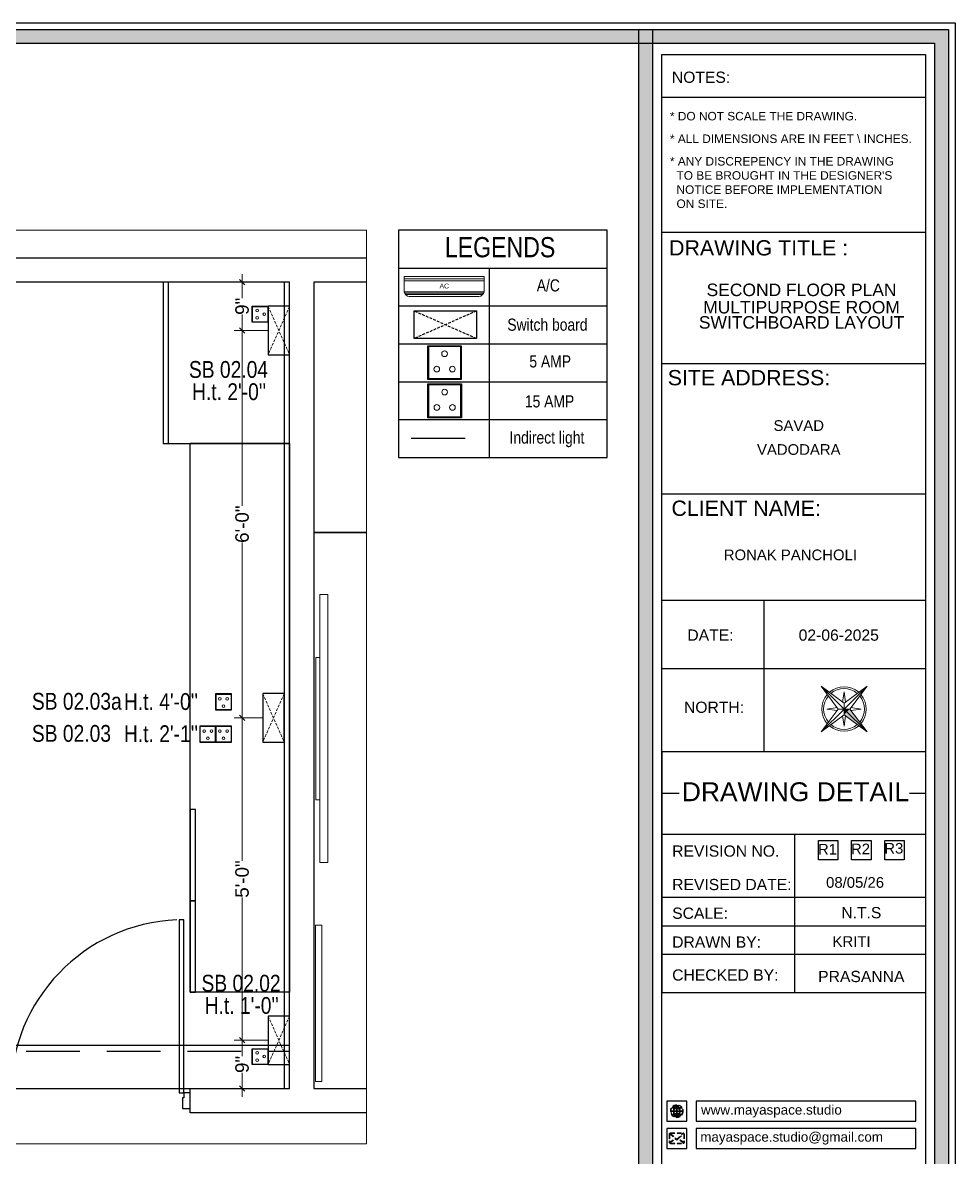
# Model space of a CAD drawing. Header units: millimetres. Extents: x 143362 to 145167, y -178521 to -176194.
# Drawn here: x 143616.3 to 143789.7, y -176718 to -176506.9 of the extents above; entities that cross this region are included whole.
import ezdxf
from ezdxf.enums import TextEntityAlignment as Align

# ---------------------------------------------------------------- set-up
doc = ezdxf.new("R2010")
doc.units = ezdxf.units.MM
doc.header["$MEASUREMENT"] = 0
doc.header["$PDMODE"] = 2
for name, pattern in [('DASHED', [0.75, 0.5, -0.25]), ('DASHED2', [0.375, 0.25, -0.125]), ('DASHEDX2', [1.5, 1, -0.5])]:
    doc.linetypes.add(name, pattern=pattern)
doc.layers.get('Defpoints').update_dxf_attribs({"color": 220})
doc.layers.add('AR ELE-5', color=134, linetype='Continuous')
for name, color, linetype, lineweight in [('Dimension', 10, 'DASHEDX2', 20), ('el', 7, 'Continuous', 20), ('ELEC-wires', 1, 'DASHED2', 13), ('Electrical', 84, 'Continuous', 30), ('ELEVATION ( SPIRAL STAIR )', 250, 'Continuous', 9), ('FUR1', 22, 'Continuous', 0), ('FURNITURE', 32, 'Continuous', 9), ('FURNITURE-1', 252, 'Continuous', 13), ('hatch-rcc', 251, 'Continuous', 9), ('Labelling', 1, 'Continuous', 25), ('NAME PLATE', 7, 'Continuous', 25), ('SECOND FLOOR', 7, 'Continuous', 9), ('SECOND FLOOR  ( PLINE )', 251, 'Continuous', 30), ('title block', 7, 'Continuous', 9), ('wall', 7, 'Continuous', 30)]:
    doc.layers.add(name, color=color, linetype=linetype, lineweight=lineweight)
doc.layers.add('XX~SLAB ( PLINE )', color=251, linetype='Continuous', plot=False)
doc.styles.add('Aerial', font='arial.ttf')
doc.styles.add('Arial', font='arial.ttf')
doc.styles.get("Standard").update_dxf_attribs({"font": 'arial.ttf', "height": 6})
doc.styles.add('style4', font='ARIALN.TTF')
doc.dimstyles.new('Cn_BT_9 ( BOLD )', dxfattribs={"dimtxt": 2.5, "dimasz": 1, "dimexe": 1.5, "dimexo": 0, "dimgap": 0.09, "dimtad": 0, "dimdec": 0, "dimzin": 3, "dimdsep": 46, "dimlunit": 4, "dimtxsty": 'Aerial', "dimblk": 'OBLIQUE', "dimcen": 0.09, "dimdle": 1.5, "dimclrd": 1, "dimclre": 1, "dimclrt": 5, "dimadec": 0, "dimazin": 0, "dimtfac": 0.75, "dimtdec": 0, "dimtofl": 0, "dimtmove": 0, "dimatfit": 3, "dimldrblk": 'OBLIQUE', "dimfxl": 0, "dimtolj": 1, "dimtzin": 0, "dimlwd": 15, "dimlwe": 15, "dimarcsym": 0})

# ---------------------------------------------------------------- blocks, each defined once
blk = doc.blocks.new('ceiling')
at = {"layer": 'FURNITURE', "color": 9, "lineweight": 30, "true_color": 0xc7c8ca}
for p, q in [((142904.89, -176849.37, -0.13), (143012.89, -176849.37, -0.13)), ((142902.89, -176935.37, -0.13), (142902.89, -176851.37, -0.13)), ((143014.89, -176851.37, -0.13), (143014.89, -176880.36, -0.13)), ((142907.89, -176852.37, -0.13), (143014.89, -176852.37, -0.13)), ((142905.89, -176932.37, -0.13), (142905.89, -176854.37, -0.13)), ((143113.89, -176876.42), (143095.39, -176876.42)), ((143011.89, -176883.36, -0.13), (142939.89, -176883.36, -0.13)), ((142936.89, -176886.36, -0.13), (142936.89, -176934.37, -0.13)), ((142926.89, -176934.37, -0.13), (142907.89, -176934.37, -0.13)), ((142927.89, -176935.37, -0.13), (142927.89, -176936.37, -0.13)), ((142933.89, -176937.37, -0.13), (142904.89, -176937.37, -0.13)), ((142969.89, -176977.47, -0.13), (142969.89, -176955.47, -0.13)), ((142969.89, -176955.47, -0.13), (143023.89, -176955.47, -0.13)), ((142996.89, -176955.47, -0.13), (142996.89, -176981.47, -0.13)), ((143023.89, -176955.47, -0.13), (143023.89, -176977.47, -0.13)), ((143023.89, -176955.47, -0.13), (143023.89, -176957.47, -0.13)), ((142965.89, -176981.47, -0.13), (142965.89, -176959.47, -0.13)), ((142967.89, -176957.47, -0.13), (142969.89, -176957.47, -0.13)), ((143023.89, -176957.47, -0.13), (143025.89, -176957.47, -0.13)), ((143027.89, -176959.47, -0.13), (143027.89, -176981.47, -0.13)), ((143019.89, -176981.47, -0.13), (142973.89, -176981.47, -0.13)), ((143021.89, -176987.47, -0.13), (142971.89, -176987.47, -0.13))]:
    blk.add_line(p, q, dxfattribs=at)
at = {"layer": 'FURNITURE', "color": 3, "linetype": 'DASHEDX2', "lineweight": 30, "ltscale": 10}
blk.add_line((142899.89, -176989.42, -0.13), (143113.89, -176989.42, -0.13), dxfattribs=at)
at = {"layer": 'FURNITURE', "color": 9, "lineweight": 30, "ltscale": 10, "true_color": 0xc7c8ca}
for points in [[(143090.39, -176876.42), (143113.89, -176876.42), (143113.89, -176846.42), (143090.39, -176846.42)], [(143090.39, -176876.42), (143091.39, -176876.42), (143091.39, -176846.42), (143090.39, -176846.42)], [(143112.89, -176996.42), (143113.89, -176996.42), (143113.89, -176846.42), (143112.89, -176846.42)], [(143113.89, -176876.42), (143113.89, -176978.5), (143095.39, -176978.5), (143095.39, -176876.42)], [(143096.39, -176961.5), (143096.39, -176944.5), (143095.39, -176944.5), (143095.39, -176961.5)], [(143096.39, -176978.5), (143096.39, -176961.5), (143095.39, -176961.5), (143095.39, -176978.5)], [(143113.89, -176996.42), (143113.89, -176988.42), (142899.89, -176988.42), (142899.89, -176996.42)]]:
    blk.add_lwpolyline(points, close=True, dxfattribs=at)
at = {"layer": 'FURNITURE', "color": 9, "lineweight": 25, "true_color": 0xc7c8ca, "elevation": -0.13}
blk.add_lwpolyline([(142927.89, -176992.42, 1), (142931.89, -176992.42, -1), (142935.89, -176992.42, 1), (142939.89, -176992.42, -1), (142943.89, -176992.42, 1), (142947.89, -176992.42, -1), (142951.89, -176992.42, 1), (142955.89, -176992.42, -1), (142959.89, -176992.42, 1), (142963.89, -176992.42, -1), (142967.89, -176992.42, 1), (142971.89, -176992.42, -1), (142975.89, -176992.42, 1), (142979.89, -176992.42, -1), (142983.89, -176992.42, 1), (142987.89, -176992.42, -1), (142991.89, -176992.42, 1), (142995.89, -176992.42, -1), (142999.89, -176992.42, 1), (143003.89, -176992.42, -1), (143007.89, -176992.42, 1), (143011.89, -176992.42, -1), (143015.89, -176992.42, 1), (143019.89, -176992.42, -0.414214), (143021.89, -176990.42, -0.414214)], format="xyb", dxfattribs=at)
at = {"layer": 'FURNITURE', "color": 9, "lineweight": 30, "true_color": 0xc7c8ca}
for centre, radius, start, end in [((142904.89, -176851.37, -0.13), 2, 90, 180), ((143012.89, -176851.37, -0.13), 2, 0, 90), ((142907.89, -176854.37, -0.13), 2, 90, 180), ((143011.89, -176880.36, -0.13), 3, 270, 0), ((142939.89, -176886.36, -0.13), 3, 90, 180), ((142907.89, -176932.37, -0.13), 2, 180, 270), ((142904.89, -176935.37, -0.13), 2, 180, 270), ((142926.89, -176935.37, -0.13), 1, 0, 90), ((142933.89, -176934.37, -0.13), 3, 270, 0), ((142926.89, -176936.37, -0.13), 1, 270, 0), ((142967.89, -176959.47, -0.13), 2, 90, 180), ((143025.89, -176959.47, -0.13), 2, 0, 90), ((142973.89, -176977.47, -0.13), 4, 180, 270), ((143019.89, -176977.47, -0.13), 4, 270, 0), ((142971.89, -176981.47, -0.13), 6, 180, 270), ((143021.89, -176981.47, -0.13), 6, 270, 0)]:
    blk.add_arc(centre, radius, start, end, dxfattribs=at)
blk = doc.blocks.new('ETYETE')
at = {"layer": 'Dimension', "true_color": 0x000000}
h = blk.add_hatch(color=18, dxfattribs=at)
h.dxf.hatch_style = 1
h.paths.add_polyline_path([(3.76, 1.14, 0.414214), (4.12, 1.5), (4.12, 3.29, 0.414214), (3.76, 3.65), (0.92, 3.65, 0.414214), (0.56, 3.29), (0.56, 1.5, 0.414214), (0.92, 1.14)])
h.paths.add_polyline_path([(2.61, 2.22), (3.92, 1.34, -0.198912), (3.76, 1.28), (0.92, 1.28, -0.198912), (0.76, 1.34), (2.08, 2.22), (2.34, 1.98)], flags=16)
h.paths.add_polyline_path([(2.34, 2.16), (0.89, 3.51, -0.028783), (0.92, 3.52), (3.79, 3.52)], flags=16)
h.paths.add_polyline_path([(2.71, 2.32), (3.92, 3.45, -0.202482), (3.99, 3.29), (3.99, 1.5, -0.043076), (3.98, 1.46)], flags=16)
h.paths.add_polyline_path([(1.98, 2.32), (0.7, 1.46, -0.043076), (0.7, 1.5), (0.7, 3.29, -0.202482), (0.76, 3.45)], flags=16)
blk.add_lwpolyline([(0, 0), (4.68, 0), (4.68, 4.68), (0, 4.68)], close=True)
at = {"layer": 'Dimension', "color": 18, "true_color": 0x000000}
for p, q in [((0.56, 3.29), (0.56, 1.5)), ((0.7, 3.29), (0.7, 1.5)), ((0.76, 3.45), (1.98, 2.32)), ((0.89, 3.51), (2.34, 2.16)), ((0.92, 3.65), (3.76, 3.65)), ((0.92, 3.52), (3.76, 3.52)), ((2.34, 2.16), (3.79, 3.51)), ((2.71, 2.32), (3.92, 3.45)), ((3.99, 3.29), (3.99, 1.5)), ((4.12, 3.29), (4.12, 1.5)), ((0.7, 1.46), (1.98, 2.32)), ((0.76, 1.34), (2.08, 2.22)), ((0.92, 1.28), (3.76, 1.28)), ((0.92, 1.14), (3.76, 1.14)), ((2.08, 2.22), (2.34, 1.98)), ((2.34, 1.98), (2.61, 2.22)), ((3.92, 1.34), (2.61, 2.22)), ((3.98, 1.46), (2.71, 2.32))]:
    blk.add_line(p, q, dxfattribs=at)
for centre, radius, start, end in [((0.92, 3.29), 0.358, 90, 180), ((0.92, 3.29), 0.224, 134.2136, 180), ((0.92, 3.29), 0.224, 90, 96.5948), ((3.76, 3.29), 0.358, 0, 90), ((3.76, 3.29), 0.224, 83.4052, 90), ((3.76, 3.29), 0.224, 0, 45.7864), ((0.92, 1.5), 0.358, 180, 270), ((0.92, 1.5), 0.224, 180, 189.8662), ((0.92, 1.5), 0.224, 225, 270), ((3.76, 1.5), 0.358, 270, 0), ((3.76, 1.5), 0.224, 270, 315), ((3.76, 1.5), 0.224, 350.1338, 0)]:
    blk.add_arc(centre, radius, start, end, dxfattribs=at)
blk = doc.blocks.new('DTGWEGEARG')
at = {"layer": 'Dimension', "true_color": 0x000000}
h = blk.add_hatch(color=18, dxfattribs=at)
h.dxf.hatch_style = 1
h.paths.add_polyline_path([(3.83, 2.34, 1), (0.85, 2.34, 1)])
h.paths.add_polyline_path([(2.51, 1.01, 0.105795), (2.96, 1.58, -0.055205), (3.3, 1.41, -0.169822)], flags=16)
h.paths.add_polyline_path([(2.41, 1.12), (2.41, 1.69, -0.058279), (2.81, 1.63, -0.103353)], flags=16)
h.paths.add_polyline_path([(2.26, 1.13, -0.101741), (1.87, 1.63, -0.057171), (2.26, 1.69)], flags=16)
h.paths.add_polyline_path([(2.17, 1.01, -0.169822), (1.38, 1.41, -0.055205), (1.72, 1.58, 0.105795)], flags=16)
h.paths.add_polyline_path([(3.02, 1.72, 0.081336), (3.13, 2.27), (3.68, 2.27, -0.152069), (3.4, 1.52, 0.05687)], flags=16)
h.paths.add_polyline_path([(2.87, 1.77, 0.061945), (2.41, 1.84), (2.41, 2.27), (2.98, 2.27, -0.081344)], flags=16)
h.paths.add_polyline_path([(2.26, 1.84, 0.060923), (1.8, 1.77, -0.081344), (1.7, 2.27), (2.26, 2.27)], flags=16)
h.paths.add_polyline_path([(1.66, 1.72, 0.05687), (1.28, 1.52, -0.152069), (1, 2.27), (1.55, 2.27, 0.081336)], flags=16)
h.paths.add_polyline_path([(2.41, 2.42), (2.41, 2.83, 0.061945), (2.87, 2.91, -0.080009), (2.98, 2.42)], flags=16)
h.paths.add_polyline_path([(3.13, 2.42, 0.080116), (3.02, 2.96, 0.05687), (3.4, 3.16, 0.028258), (3.3, 3.27, -0.055205), (2.96, 3.1, 0.105795), (2.51, 3.67, -0.36029), (3.68, 2.42)], flags=16)
h.paths.add_polyline_path([(2.26, 2.42), (1.7, 2.42, -0.080009), (1.8, 2.91, 0.060923), (2.26, 2.84)], flags=16)
h.paths.add_polyline_path([(1.55, 2.42), (1, 2.42, -0.150466), (1.28, 3.16, 0.05687), (1.66, 2.96, 0.080116)], flags=16)
h.paths.add_polyline_path([(2.41, 2.98), (2.41, 3.56, -0.103353), (2.81, 3.05, -0.058279)], flags=16)
h.paths.add_polyline_path([(2.26, 2.99, -0.057171), (1.87, 3.05, -0.101741), (2.26, 3.55)], flags=16)
h.paths.add_polyline_path([(1.72, 3.1, -0.055205), (1.38, 3.27, -0.169822), (2.17, 3.67, 0.105795)], flags=16)
blk.add_lwpolyline([(0, 0), (4.68, 0), (4.68, 4.68), (0, 4.68)], close=True)
at = {"layer": 'Dimension', "color": 18, "true_color": 0x000000}
for p, q in [((2.26, 3.55), (2.26, 2.99)), ((2.26, 2.84), (2.26, 2.42)), ((2.41, 3.56), (2.41, 2.98)), ((2.41, 2.83), (2.41, 2.42)), ((1, 2.42), (1.55, 2.42)), ((1, 2.27), (1.55, 2.27)), ((1.7, 2.42), (2.26, 2.42)), ((1.7, 2.27), (2.26, 2.27)), ((2.26, 2.27), (2.26, 1.84)), ((2.26, 1.69), (2.26, 1.13)), ((2.41, 2.42), (2.98, 2.42)), ((2.41, 2.27), (2.98, 2.27)), ((2.41, 2.27), (2.41, 1.84)), ((2.41, 1.69), (2.41, 1.12)), ((3.13, 2.42), (3.68, 2.42)), ((3.13, 2.27), (3.68, 2.27))]:
    blk.add_line(p, q, dxfattribs=at)
blk.add_circle((2.34, 2.34), 1.49, dxfattribs=at)
for centre, radius, start, end in [((2.34, 2.34), 1.34, 142.3819, 176.6093), ((2.34, 4.74), 1.9, 236.1399, 249.1595), ((2.34, 2.34), 1.34, 97.3549, 135.9073), ((2.34, 4.74), 1.75, 236.7417, 249.3811), ((3.28, 2.34), 1.73, 159.0567, 177.3789), ((3.28, 2.34), 1.58, 158.8325, 177.1302), ((3.28, 2.34), 1.73, 129.9301, 154.0867), ((2.34, 4.74), 1.9, 253.6799, 267.6253), ((3.28, 2.34), 1.58, 130.1073, 153.3446), ((2.34, 4.74), 1.75, 254.3336, 267.422), ((1.4, 2.34), 1.58, 26.6554, 50.2584), ((2.34, 4.74), 1.75, 272.3248, 285.6664), ((2.34, 4.74), 1.9, 272.1415, 286.3201), ((2.34, 2.34), 1.34, 3.3907, 82.6451), ((1.4, 2.34), 1.73, 25.9133, 50.0699), ((1.4, 2.34), 1.58, 2.8698, 21.1675), ((2.34, 4.74), 1.75, 290.6189, 303.2583), ((2.34, 4.74), 1.9, 290.8405, 303.8601), ((1.4, 2.34), 1.73, 2.6211, 20.9433), ((2.34, 2.34), 1.34, 183.0315, 217.6181), ((2.34, -0.06), 1.9, 110.8405, 123.8601), ((2.34, -0.06), 1.75, 110.6189, 123.2583), ((2.34, 2.34), 1.34, 224.0927, 262.6451), ((3.28, 2.34), 1.73, 182.3435, 200.9433), ((3.28, 2.34), 1.58, 182.5658, 201.1675), ((3.28, 2.34), 1.73, 205.9133, 230.0699), ((2.34, -0.06), 1.9, 92.3747, 106.3201), ((2.34, -0.06), 1.75, 92.578, 105.6664), ((3.28, 2.34), 1.58, 206.6554, 229.8927), ((2.34, -0.06), 1.9, 73.6799, 87.8585), ((2.34, -0.06), 1.75, 74.3336, 87.6752), ((1.4, 2.34), 1.58, 309.7416, 333.3446), ((1.4, 2.34), 1.73, 309.9301, 334.0867), ((2.34, 2.34), 1.34, 277.3549, 315.9073), ((1.4, 2.34), 1.58, 338.8325, 357.4342), ((2.34, -0.06), 1.75, 56.7417, 69.3811), ((1.4, 2.34), 1.73, 339.0567, 357.6565), ((2.34, -0.06), 1.9, 56.1399, 69.1595), ((2.34, 2.34), 1.34, 322.3819, 356.9685)]:
    blk.add_arc(centre, radius, start, end, dxfattribs=at)
blk = doc.blocks.new('4t')
at = {"transparency": 33554607}
h = blk.add_hatch(color=1, dxfattribs=at)
h.dxf.hatch_style = 1
h.paths.add_polyline_path([(45531.33, -35822.29), (45529.23, -35821.83), (45528.09, -35837.01)])
h = blk.add_hatch(color=1, dxfattribs=at)
h.dxf.hatch_style = 1
h.paths.add_polyline_path([(45533.44, -35822.75), (45531.33, -35822.29), (45528.09, -35837.01)])
h = blk.add_hatch(color=1, dxfattribs=at)
h.dxf.hatch_style = 1
h.paths.add_polyline_path([(45531.8, -35820.19), (45529.23, -35821.83), (45531.33, -35822.29)])
h = blk.add_hatch(color=1, dxfattribs=at)
h.dxf.hatch_style = 1
h.paths.add_polyline_path([(45531.8, -35820.19), (45531.33, -35822.29), (45533.44, -35822.75)])
at = {"layer": 'title block', "color": 7, "lineweight": 9}
for p, q in [((45535.51, -35803.37), (45530.16, -35817.62)), ((45535.51, -35803.37), (45531.8, -35820.19)), ((45534.36, -35818.55), (45535.51, -35803.37)), ((45530.5, -35816.7), (45526.88, -35812.49)), ((45526.88, -35812.49), (45529.18, -35817.55)), ((45530.16, -35817.62), (45514.98, -35816.48)), ((45514.98, -35816.48), (45529.23, -35821.83)), ((45514.98, -35816.48), (45531.8, -35820.19)), ((45531.8, -35820.19), (45530.16, -35817.62)), ((45534.36, -35818.55), (45531.8, -35820.19)), ((45548.62, -35823.9), (45534.36, -35818.55)), ((45539.5, -35815.27), (45534.44, -35817.57)), ((45535.28, -35818.89), (45539.5, -35815.27)), ((45528.31, -35821.48), (45524.1, -35825.11)), ((45524.1, -35825.11), (45529.16, -35822.81)), ((45531.8, -35820.19), (45528.09, -35837.01)), ((45529.23, -35821.83), (45528.09, -35837.01)), ((45528.09, -35837.01), (45533.44, -35822.75)), ((45531.8, -35820.19), (45529.23, -35821.83)), ((45533.44, -35822.75), (45531.8, -35820.19)), ((45531.8, -35820.19), (45548.62, -35823.9)), ((45533.09, -35823.67), (45536.71, -35827.89)), ((45533.44, -35822.75), (45548.62, -35823.9)), ((45536.71, -35827.89), (45534.42, -35822.83))]:
    blk.add_line(p, q, dxfattribs=at)
for radius, start, end in [(11.79, 81.35997, 163.76651), (10.83, 82.42855, 162.69793), (10.83, 352.42855, 72.69793), (11.79, 351.35997, 73.76651), (11.79, 171.35997, 253.76651), (10.83, 172.42855, 252.69793), (11.79, 261.35997, 343.76651), (10.83, 262.42855, 342.69793)]:
    blk.add_arc((45531.8, -35820.19), radius, start, end, dxfattribs=at)
blk = doc.blocks.new('LAYOUT FILE')
at = {"layer": 'NAME PLATE', "true_color": 0xd39e00}
h = blk.add_hatch(color=42, dxfattribs=at)
h.paths.add_polyline_path([(3346889.83, -513806.18), (3346889.83, -514260.7), (3347535.56, -514260.7), (3347535.56, -513806.18)])
h.paths.add_polyline_path([(3346894.36, -513810.71), (3347531.03, -513810.71), (3347531.03, -514256.17), (3346894.36, -514256.17)], flags=16)
blk.add_hatch(color=42, dxfattribs=at).paths.add_polyline_path([(3347433.6, -514256.17), (3347438.13, -514256.17), (3347438.13, -513806.18), (3347433.6, -513806.18)])
at = {"layer": 'NAME PLATE', "color": 42, "true_color": 0xd39e00}
for p, q in [((3347527.96, -513828.55), (3347441.2, -513828.55)), ((3347527.96, -513872.99), (3347441.2, -513872.99)), ((3347527.96, -513916.26), (3347441.2, -513916.26)), ((3347527.96, -513959.27), (3347441.2, -513959.27)), ((3347527.96, -513994.31), (3347441.2, -513994.31)), ((3347474.77, -513994.31), (3347474.77, -514044.12)), ((3347527.96, -514016.86), (3347441.2, -514016.86)), ((3347527.96, -514044.12), (3347441.2, -514044.12)), ((3347441.2, -514044.12), (3347441.2, -514123.43)), ((3347527.96, -514044.12), (3347527.96, -514123.43)), ((3347441.2, -514057.72), (3347446.81, -514057.72)), ((3347522.72, -514057.72), (3347527.96, -514057.72)), ((3347441.2, -514071.32), (3347527.96, -514071.32)), ((3347484.98, -514123.43), (3347484.98, -514071.32)), ((3347527.96, -514092.16), (3347441.2, -514092.16)), ((3347527.96, -514101.55), (3347441.2, -514101.55)), ((3347527.96, -514110.94), (3347441.2, -514110.94)), ((3347441.2, -514123.43), (3347527.96, -514123.43))]:
    blk.add_line(p, q, dxfattribs=at)
for points in [[(3346887.56, -513803.91), (3347537.83, -513803.91), (3347537.83, -514262.96), (3346887.56, -514262.96)], [(3346889.83, -513806.18), (3347535.56, -513806.18), (3347535.56, -514260.7), (3346889.83, -514260.7)], [(3347433.6, -514256.17), (3347433.6, -513806.18), (3347438.13, -513806.18), (3347438.13, -514256.17)], [(3346894.36, -513810.71), (3347531.03, -513810.71), (3347531.03, -514256.17), (3346894.36, -514256.17)], [(3347441.2, -514252.44), (3347441.2, -513814.44), (3347527.96, -513814.44), (3347527.96, -514252.44)], [(3347492.73, -514073.33), (3347499.12, -514073.33), (3347499.12, -514079.72), (3347492.73, -514079.72)], [(3347503.67, -514073.33), (3347510.06, -514073.33), (3347510.06, -514079.72), (3347503.67, -514079.72)], [(3347514.62, -514073.33), (3347521.01, -514073.33), (3347521.01, -514079.72), (3347514.62, -514079.72)]]:
    blk.add_lwpolyline(points, close=True, dxfattribs=at)
at = {"layer": 'NAME PLATE', "color": 0}
for points in [[(3347452.43, -514165.84), (3347524.78, -514165.84), (3347524.78, -514159.23), (3347452.43, -514159.23)], [(3347452.43, -514174.87), (3347524.78, -514174.87), (3347524.78, -514168.26), (3347452.43, -514168.26)]]:
    blk.add_lwpolyline(points, close=True, dxfattribs=at)
at = {"layer": 'NAME PLATE', "xscale": 0.6215000753186288, "yscale": 0.6215000753186288, "zscale": 0.6215000753186288, "rotation": 57.43675864906671}
blk.add_blockref('4t', (3313507.76, -525897.34), dxfattribs=at)
at = {"layer": 'NAME PLATE', "color": 0, "xscale": 1.413658832510879, "yscale": 1.413658832510879, "zscale": 1.413658832510879}
for name, p in [('DTGWEGEARG', (3347442.76, -514165.84)), ('ETYETE', (3347442.76, -514174.87))]:
    blk.add_blockref(name, p, dxfattribs=at)
at = {"layer": 'NAME PLATE', "style": 'Arial'}
for s, height, p in [('NOTES:', 3.699, (3347454.07, -513823.73)), ('DRAWING TITLE : ', 5.0338, (3347474.01, -513880.61)), ('SITE ADDRESS:', 5.0338, (3347469.85, -513923.39)), ('CLIENT NAME:', 5.0338, (3347468.93, -513966.4)), ('DATE:', 3.699, (3347457.17, -514007.54)), ('02-06-2025', 3.699, (3347499.44, -514007.54)), ('NORTH:', 3.699, (3347458.35, -514031.31)), ('DRAWING DETAIL', 6.2234, (3347485.18, -514060.42)), ('REVISION NO.', 3.6986, (3347462.21, -514078.69)), ('REVISED DATE: ', 3.6986, (3347464.94, -514089.72)), ('SCALE:', 3.699, (3347453.75, -514099.17)), ('DRAWN BY:', 3.699, (3347459.2, -514108.68)), ('CHECKED BY:', 3.6986, (3347462.07, -514119.53)), ('PRASANNA', 3.699, (3347506.87, -514120.02))]:
    blk.add_text(s, height=height, dxfattribs=at).set_placement(p, align=Align.CENTER)
for s, insert, char_height, width, attachment_point in [('* DO NOT SCALE THE DRAWING.', (3347443.82, -513833.31, 0), 2.7974, 108.0765, 1), ('* ALL DIMENSIONS ARE IN FEET \\\\ INCHES.', (3347443.82, -513840.75, 0), 2.7974, 108.0765, 1), ("* ANY DISCREPENCY IN THE DRAWING \\P  TO BE BROUGHT IN THE DESIGNER'S\\P  NOTICE BEFORE IMPLEMENTATION \\P  ON SITE.", (3347443.82, -513848.18, 0), 2.7974, 108.0765, 1), ('N.T.S', (3347506.87, -514095.29, 0), 3.699, 7.2187, 2)]:
    blk.add_mtext(s, dxfattribs=dict(at, insert=insert, char_height=char_height, width=width, attachment_point=attachment_point))
at = {"layer": 'NAME PLATE', "color": 0, "char_height": 3.1609, "attachment_point": 1}
for s, width, gutter_width, insert in [('www.mayaspace.studio', 49.6053, 41.49, (3347454.06, -514160.52, 0)), ('mayaspace.studio@gmail.com', 30.9472, 25.89, (3347453.81, -514169.44, 0))]:
    blk.add_mtext_dynamic_manual_height_columns(s, width=width, gutter_width=gutter_width, heights=[0], dxfattribs=dict(at, insert=insert))
blk = doc.blocks.new('RGH')
at = {"color": 242, "linetype": 'DASHED', "true_color": 0xcd2027}
for p, q in [((130318.55, 18194.22), (130309.54, 18198.2)), ((130318.55, 18198.2), (130309.54, 18194.22))]:
    blk.add_line(p, q, dxfattribs=at)
at = {"layer": 'ELEC-wires', "color": 5, "linetype": 'ByBlock', "lineweight": 30, "ltscale": 4}
blk.add_lwpolyline([(130309.54, 18198.2), (130318.55, 18198.2), (130318.55, 18194.22), (130309.54, 18194.22)], close=True, dxfattribs=at)
blk = doc.blocks.new('erfer')
at = {"layer": 'hatch-rcc', "lineweight": 30}
blk.add_lwpolyline([(1905.896, -1304.212), (1908.378, -1304.212), (1908.378, -1306.728), (1905.896, -1306.728)], close=True, dxfattribs=at)
at = {"layer": 'hatch-rcc'}
blk.add_lwpolyline([(1905.962, -1304.277), (1908.313, -1304.277), (1908.313, -1306.662), (1905.962, -1306.662)], close=True, dxfattribs=at)
for centre in [(1907.138, -1304.812), (1906.56, -1305.954), (1907.717, -1305.954)]:
    blk.add_circle(centre, 0.211, dxfattribs=at)
blk = doc.blocks.new('_Oblique')
at = {"layer": 'wall', "color": 0, "lineweight": -2}
blk.add_line((-0.5, -0.5), (0.5, 0.5), dxfattribs=at)
blk = doc.blocks.new('*D205')
at = {"layer": 'Defpoints', "color": 0, "ltscale": 10, "transparency": 16777216}
for p in [(143661.94, -176696.19), (143657.1, -176705.19), (143661.94, -176705.19, -0.13)]:
    blk.add_point(p, dxfattribs=at)
at = {"layer": 'FURNITURE', "color": 1, "lineweight": 15, "ltscale": 10, "transparency": 16777216}
for p, q in [((143657.1, -176694.69), (143657.1, -176699.16)), ((143661.94, -176696.19), (143655.6, -176696.19)), ((143657.1, -176706.69), (143657.1, -176702.22)), ((143661.94, -176705.19), (143655.6, -176705.19))]:
    blk.add_line(p, q, dxfattribs=at)
for p, rotation in [((143657.1, -176696.19), 90), ((143657.1, -176705.19), 270)]:
    blk.add_blockref('_Oblique', p, dxfattribs=dict(at, rotation=rotation))
at = {"layer": 'FURNITURE', "color": 5, "ltscale": 10, "transparency": 16777216, "insert": (143657.1, -176700.69), "char_height": 2.5, "attachment_point": 5, "rotation": 90, "style": 'Aerial'}
blk.add_mtext('\\A1;9"', dxfattribs=at)
blk = doc.blocks.new('*D206')
at = {"layer": 'Defpoints', "color": 0, "ltscale": 10, "transparency": 16777216}
for p in [(143657.1, -176636.23), (143660.94, -176636.23), (143661.94, -176696.19)]:
    blk.add_point(p, dxfattribs=at)
at = {"layer": 'FURNITURE', "color": 1, "lineweight": 15, "ltscale": 10, "transparency": 16777216}
for p, q in [((143660.94, -176636.23), (143655.6, -176636.23)), ((143657.1, -176634.73), (143657.1, -176662.8)), ((143657.1, -176697.69), (143657.1, -176669.62)), ((143661.94, -176696.19), (143655.6, -176696.19))]:
    blk.add_line(p, q, dxfattribs=at)
for p, rotation in [((143657.1, -176636.23), 90), ((143657.1, -176696.19), 270)]:
    blk.add_blockref('_Oblique', p, dxfattribs=dict(at, rotation=rotation))
at = {"layer": 'FURNITURE', "color": 5, "ltscale": 10, "transparency": 16777216, "insert": (143657.1, -176666.21), "char_height": 2.5, "attachment_point": 5, "rotation": 90, "style": 'Aerial'}
blk.add_mtext('\\A1;5\'-0"', dxfattribs=at)
blk = doc.blocks.new('*D207')
at = {"layer": 'Defpoints', "color": 0, "ltscale": 10, "transparency": 16777216}
for p in [(143657.1, -176564.19), (143661.94, -176564.19, -0.13), (143660.94, -176636.23)]:
    blk.add_point(p, dxfattribs=at)
at = {"layer": 'FURNITURE', "color": 1, "lineweight": 15, "ltscale": 10, "transparency": 16777216}
for p, q in [((143657.1, -176562.69), (143657.1, -176596.79)), ((143661.94, -176564.19), (143655.6, -176564.19)), ((143657.1, -176637.73), (143657.1, -176603.63)), ((143660.94, -176636.23), (143655.6, -176636.23))]:
    blk.add_line(p, q, dxfattribs=at)
for p, rotation in [((143657.1, -176564.19), 90), ((143657.1, -176636.23), 270)]:
    blk.add_blockref('_Oblique', p, dxfattribs=dict(at, rotation=rotation))
at = {"layer": 'FURNITURE', "color": 5, "ltscale": 10, "transparency": 16777216, "insert": (143657.1, -176600.21), "char_height": 2.5, "attachment_point": 5, "rotation": 90, "style": 'Aerial'}
blk.add_mtext('\\A1;6\'-0"', dxfattribs=at)
blk = doc.blocks.new('*D208')
at = {"layer": 'Defpoints', "color": 0, "ltscale": 10, "transparency": 16777216}
for p in [(143657.1, -176555.19), (143665.93, -176555.19, -0.13), (143661.94, -176564.19, -0.13)]:
    blk.add_point(p, dxfattribs=at)
at = {"layer": 'FURNITURE', "color": 1, "lineweight": 15, "ltscale": 10, "transparency": 16777216}
for p, q in [((143657.1, -176553.69), (143657.1, -176558.16)), ((143665.93, -176555.19), (143655.6, -176555.19)), ((143657.1, -176565.69), (143657.1, -176561.22)), ((143661.94, -176564.19), (143655.6, -176564.19))]:
    blk.add_line(p, q, dxfattribs=at)
for p, rotation in [((143657.1, -176555.19), 90), ((143657.1, -176564.19), 270)]:
    blk.add_blockref('_Oblique', p, dxfattribs=dict(at, rotation=rotation))
at = {"layer": 'FURNITURE', "color": 5, "ltscale": 10, "transparency": 16777216, "insert": (143657.1, -176559.69), "char_height": 2.5, "attachment_point": 5, "rotation": 90, "style": 'Aerial'}
blk.add_mtext('\\A1;9"', dxfattribs=at)
blk = doc.blocks.new('zw$7A8B')
at = {"layer": 'Electrical', "lineweight": 9}
for p, q in [((0, 12), (0, 2.9)), ((0.28, 2.07), (47.72, 2.07)), ((0.81, 1.24), (47.19, 1.24)), ((3.04, 0), (44.96, 0))]:
    blk.add_line(p, q, dxfattribs=at)
at = {"layer": 'Electrical', "lineweight": 9, "ltscale": 2}
for p, q in [((0, 12), (48, 12)), ((0, 2.9), (0, 12)), ((48, 12), (48, 2.9)), ((48, 2.9), (0, 2.9))]:
    blk.add_line(p, q, dxfattribs=at)
at = {"layer": 'Electrical', "lineweight": 9, "ltscale": 15}
for p, q in [((0, 10.69), (48, 10.69)), ((0, 9.53), (48, 9.53))]:
    blk.add_line(p, q, dxfattribs=at)
at = {"layer": 'Electrical', "lineweight": 9}
for centre, start, end in [((3.61, 3.64), 191.54791, 261.14859), ((44.39, 3.64), 278.85141, 348.45209)]:
    blk.add_arc(centre, 3.68, start, end, dxfattribs=at)
at = {"layer": 'Electrical', "ltscale": 10, "insert": (21.28, 7.81), "char_height": 2.929, "width": 6.7046, "attachment_point": 1}
blk.add_mtext('AC', dxfattribs=at)
blk = doc.blocks.new('16')
at = {"layer": 'hatch-rcc', "color": 1, "lineweight": 30}
blk.add_lwpolyline([(392822.828, -38266.866), (392825.128, -38266.866), (392825.128, -38269.198), (392822.828, -38269.198)], close=True, dxfattribs=at)
at = {"layer": 'hatch-rcc', "color": 1}
blk.add_lwpolyline([(392822.888, -38266.927), (392825.067, -38266.927), (392825.067, -38269.138), (392822.888, -38269.138)], close=True, dxfattribs=at)
for centre in [(392823.979, -38267.423), (392823.442, -38268.481), (392824.515, -38268.481)]:
    blk.add_circle(centre, 0.195, dxfattribs=at)

msp = doc.modelspace()

# ---------------------------------------------------------------- linework, layer by layer
at = {"color": 242, "linetype": 'DASHED', "lineweight": 25, "true_color": 0xcd2027}
for p, q in [((143700.67, -176565.69), (143689.08, -176560.56)), ((143700.67, -176560.56), (143689.08, -176565.69))]:
    msp.add_line(p, q, dxfattribs=at)
at = {"lineweight": 9}
for p, q in [((143673.01, -176613.31, -0.13), (143671.56, -176613.31, -0.13)), ((143671.56, -176613.31, -0.13), (143671.56, -176663.15, -0.13)), ((143673.01, -176663.15, -0.13), (143673.01, -176613.31, -0.13)), ((143671.56, -176625.01, -0.13), (143670.8, -176625.01, -0.13)), ((143670.8, -176625.01, -0.13), (143670.8, -176651.45, -0.13)), ((143671.56, -176651.45, -0.13), (143671.56, -176625.01, -0.13)), ((143670.8, -176651.45, -0.13), (143671.56, -176651.45, -0.13)), ((143671.56, -176663.15, -0.13), (143673.01, -176663.15, -0.13))]:
    msp.add_line(p, q, dxfattribs=at)
at = {"elevation": -0.13}
for points in [[(143646.28, -176706), (143646.28, -176673.8), (143645.41, -176673.8), (143645.41, -176706)], [(143647.43, -176706), (143646.28, -176706), (143646.28, -176706.87), (143645.99, -176706.87), (143645.99, -176708.88), (143647.43, -176708.88)]]:
    msp.add_lwpolyline(points, close=True, dxfattribs=at)
at = {"layer": 'AR ELE-5', "linetype": 'ByBlock', "ltscale": 15}
msp.add_arc((143646.32, -176706.02, -0.13), 32.25, 92.373, 179.9653, dxfattribs=at)
at = {"layer": 'ELEC-wires', "color": 5, "linetype": 'ByBlock', "lineweight": 30, "ltscale": 4}
msp.add_lwpolyline([(143689.08, -176560.56), (143700.67, -176560.56), (143700.67, -176565.69), (143689.08, -176565.69)], close=True, dxfattribs=at)
at = {"layer": 'Electrical', "color": 0}
for p, q in [((143686.2, -176552.57), (143724.96, -176552.57)), ((143703.01, -176552.57), (143703.01, -176587.8)), ((143686.2, -176559.61), (143724.96, -176559.61)), ((143686.2, -176566.66), (143724.96, -176566.66)), ((143686.2, -176573.71), (143724.96, -176573.71)), ((143686.2, -176580.76), (143724.96, -176580.76))]:
    msp.add_line(p, q, dxfattribs=at)
msp.add_lwpolyline([(143686.2, -176587.8), (143724.96, -176587.8), (143724.96, -176545.52), (143686.2, -176545.52)], close=True, dxfattribs=at)
at = {"layer": 'ELEVATION ( SPIRAL STAIR )', "color": 5}
for p, q in [((143671.91, -176674.79, -0.13), (143670.75, -176674.79, -0.13)), ((143670.75, -176674.79, -0.13), (143670.75, -176703.89, -0.13)), ((143671.91, -176703.89, -0.13), (143671.91, -176674.79, -0.13)), ((143670.75, -176703.89, -0.13), (143671.91, -176703.89, -0.13))]:
    msp.add_line(p, q, dxfattribs=at)
at = {"layer": 'FURNITURE', "lineweight": 30}
for p, q in [((143670.43, -176555.19, -0.13), (143670.43, -176601.77, -0.13)), ((143680.2, -176555.19, -0.13), (143670.43, -176555.19, -0.13)), ((143670.43, -176601.77, -0.13), (143680.2, -176601.78, -0.13)), ((143680.2, -176601.78, -0.13), (143670.43, -176601.78, -0.13)), ((143670.43, -176601.78, -0.13), (143670.43, -176705.19, -0.13)), ((143670.43, -176705.19, -0.13), (143680.2, -176705.19, -0.13))]:
    msp.add_line(p, q, dxfattribs=at)
at = {"layer": 'FURNITURE', "color": 3, "linetype": 'DASHEDX2', "lineweight": 30, "ltscale": 10}
msp.add_line((143688.55, -176584.21), (143700.48, -176584.21), dxfattribs=at)
at = {"layer": 'Labelling', "lineweight": 0, "ltscale": 10}
for p, q in [((143680.2, -176545.52), (143432.05, -176545.52)), ((143680.2, -176715.44), (143680.2, -176545.52)), ((143432.05, -176715.44), (143680.2, -176715.44))]:
    msp.add_line(p, q, dxfattribs=at)
at = {"layer": 'SECOND FLOOR'}
for p, q in [((143442.93, -176550.69, -0.13), (143680.2, -176550.69, -0.13)), ((143451.93, -176555.19, -0.13), (143665.93, -176555.19, -0.13)), ((143665.93, -176555.19, -0.13), (143665.93, -176705.19, -0.13)), ((143670.43, -176555.19, -0.13), (143680.2, -176555.19, -0.13)), ((143670.43, -176705.19, -0.13), (143670.43, -176555.19, -0.13)), ((143665.93, -176709.69, -0.13), (143670.43, -176709.69, -0.13))]:
    msp.add_line(p, q, dxfattribs=at)
at = {"layer": 'SECOND FLOOR  ( PLINE )'}
for p, q in [((143595.93, -176550.69, -0.13), (143680.2, -176550.69, -0.13)), ((143665.93, -176555.19, -0.13), (143595.93, -176555.19, -0.13)), ((143665.93, -176705.19, -0.13), (143665.93, -176555.19, -0.13)), ((143680.2, -176555.19, -0.13), (143670.43, -176555.19, -0.13)), ((143670.43, -176555.19, -0.13), (143670.43, -176705.19, -0.13)), ((143647.43, -176709.69, -0.13), (143647.43, -176705.19, -0.13)), ((143647.43, -176705.19, -0.13), (143665.93, -176705.19, -0.13)), ((143670.43, -176705.19, -0.13), (143680.2, -176705.19, -0.13)), ((143665.93, -176709.69, -0.13), (143647.43, -176709.69, -0.13)), ((143670.43, -176709.69, -0.13), (143665.93, -176709.69, -0.13)), ((143680.2, -176709.69, -0.13), (143670.43, -176709.69, -0.13))]:
    msp.add_line(p, q, dxfattribs=at)
at = {"layer": 'XX~SLAB ( PLINE )'}
msp.add_line((143438.43, -176550.69, -0.13), (143680.2, -176550.69, -0.13), dxfattribs=at)

# ---------------------------------------------------------------- block references
at = {"xscale": 0.3097614652682709, "yscale": 0.3097614652682709, "zscale": 0.3097614652682709}
msp.add_blockref('zw$7A8B', (143687.22, -176557.88), dxfattribs=at)
at = {"layer": 'el', "color": 18, "true_color": 0x000000, "xscale": 2.700606383389656, "yscale": 2.700606383389656, "zscale": 2.700606383389656}
msp.add_blockref('16', (-917168.18, -73230.39, 1.31), dxfattribs=at)
at = {"layer": 'ELEC-wires', "linetype": 'ByBlock', "lineweight": -3, "xscale": -1, "rotation": 270}
for p in [(125467.72, -306878.24, -0.13), (125466.72, -306950.28), (125467.72, -307010.24)]:
    msp.add_blockref('RGH', p, dxfattribs=at)
at = {"layer": 'FURNITURE', "lineweight": 30}
msp.add_blockref('ceiling', (552.04, 291.23), dxfattribs=at)
at = {"layer": 'FURNITURE-1', "yscale": 1.18092012721511, "zscale": 1.18092012721511}
for p, xscale, rotation in [((145202.11, -174308.98, 0.13), 1.18092012721511, 270), ((141401.47, -178174.93), -1.18092012721511, 180), ((141398.54, -178180.91), -1.18092012721511, 180), ((141401.47, -178180.91), -1.18092012721511, 180), ((145202.11, -174447.05), 1.18092012721511, 270)]:
    msp.add_blockref('erfer', p, dxfattribs=dict(at, xscale=xscale, rotation=rotation))
at = {"layer": 'FURNITURE-1', "xscale": 2.503273280072637, "yscale": 2.503273280072637, "zscale": 2.503273280072637}
msp.add_blockref('erfer', (138920.66, -173302.21), dxfattribs=at)
at = {"layer": 'NAME PLATE', "lineweight": 0, "xscale": 0.5644698180168158, "yscale": 0.5644698180168158, "zscale": 0.5644698180168158}
msp.add_blockref('LAYOUT FILE', (-1745794.35, 113519.86, 0.13), dxfattribs=at)

# ---------------------------------------------------------------- texts
at = {"layer": 'FUR1', "color": 1, "style": 'style4'}
for s, p in [("H.t. 2'-0''", (143647.79, -176577.13)), ("H.t. 4'-0''", (143635.13, -176634.76)), ("H.t. 2'-1''", (143635.13, -176640.74)), ("H.t. 1'-0''", (143650.14, -176691.28))]:
    msp.add_text(s, height=3.1217, dxfattribs=at).set_placement(p)
at = {"layer": 'FUR1', "color": 1, "attachment_point": 5, "style": 'style4'}
for s, insert, char_height in [('LEGENDS', (143705.07, -176548.72), 3.754), ('A/C', (143714.04, -176555.81), 2.252), ('Switch board', (143713.87, -176563.12), 2.2521), ('5 AMP', (143714.39, -176569.95), 2.252), ('15 AMP', (143714.27, -176577.38), 2.252), ('Indirect light', (143713.78, -176584.43), 2.2521)]:
    msp.add_mtext_dynamic_manual_height_columns(s, width=50.7877, gutter_width=0.702, heights=[2.69], dxfattribs=dict(at, insert=insert, char_height=char_height))
at = {"layer": 'Labelling', "color": 5, "style": 'style4'}
for s, p in [('SB 02.04', (143647.21, -176572.99)), ('SB 02.03a', (143618.01, -176634.71)), ('SB 02.03', (143618.01, -176640.68)), ('SB 02.02', (143649.55, -176687.14))]:
    msp.add_text(s, height=3.122, dxfattribs=at).set_placement(p)
at = {"layer": 'NAME PLATE', "style": 'Arial'}
for s, height, p in [('SECOND FLOOR PLAN', 2.3217, (143761.13, -176557.79, 0.13)), ('MULTIPURPOSE ROOM', 2.3217, (143761.13, -176561.02, 0.13)), ('SWITCHBOARD LAYOUT', 2.3217, (143761.13, -176563.84, 0.13)), (' SAVAD ', 1.982, (143760.61, -176582.86, 0.13)), ('VADODARA', 1.982, (143760.61, -176587.31, 0.13)), ('RONAK PANCHOLI    ', 1.9822, (143760.59, -176606.91, 0.13)), ('08/05/26', 1.982, (143771.08, -176667.83, 0.13)), ('KRITI', 1.982, (143770.43, -176678.82, 0.13))]:
    msp.add_text(s, height=height, dxfattribs=at).set_placement(p, align=Align.CENTER)
at = {"layer": 'NAME PLATE', "color": 1, "insert": (143765.95, -176659.67, 0.13), "char_height": 1.982, "width": 2.7273, "attachment_point": 2, "style": 'Arial'}
msp.add_mtext('R1', dxfattribs=at)
at = {"layer": 'NAME PLATE', "char_height": 1.982, "width": 2.7273, "attachment_point": 2, "style": 'Arial'}
for s, insert in [('R2', (143772.09, -176659.62, 0.13)), ('R3', (143778.28, -176659.5, 0.13))]:
    msp.add_mtext(s, dxfattribs=dict(at, insert=insert))

# ---------------------------------------------------------------- dimensions: what is measured, and where the dimension line sits
at = {"layer": 'FURNITURE', "ltscale": 10}
for base, p1, p2, picture, middle in [((143657.1, -176555.19), (143661.94, -176564.19, -0.13), (143665.93, -176555.19, -0.13), '*D208', (143657.1, -176559.69)), ((143657.1, -176564.19), (143660.94, -176636.23), (143661.94, -176564.19, -0.13), '*D207', (143657.1, -176600.21)), ((143657.1, -176636.23), (143661.94, -176696.19), (143660.94, -176636.23), '*D206', (143657.1, -176666.21))]:
    dim = msp.add_linear_dim(base=base, p1=p1, p2=p2, angle=90, dimstyle='Cn_BT_9 ( BOLD )', override={"dimtmove": 1}, dxfattribs=at)
    dim.commit()
    dim.dimension.update_dxf_attribs({"geometry": picture, "text_midpoint": middle})
dim = msp.add_linear_dim(base=(143657.1, -176705.19), p1=(143661.94, -176696.19), p2=(143661.94, -176705.19, -0.13), angle=90, dimstyle='Cn_BT_9 ( BOLD )', dxfattribs=at)
dim.commit()
dim.dimension.update_dxf_attribs({"geometry": '*D205', "text_midpoint": (143657.1, -176700.69)})

doc.saveas('drawing.dxf')
